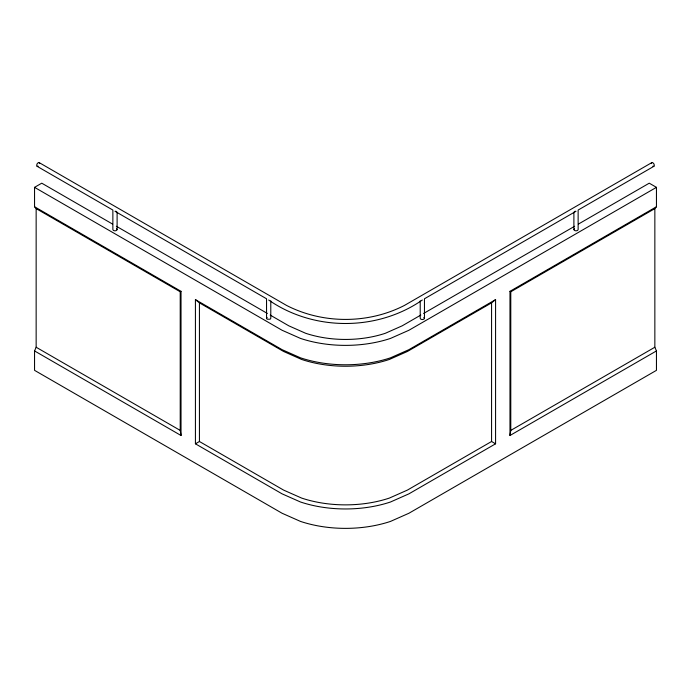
<?xml version="1.0" encoding="UTF-8"?>
<svg xmlns="http://www.w3.org/2000/svg" width="691" height="691" viewBox="0 0 691 691"><rect width="100%" height="100%" fill="white"/><g stroke="black" fill="none" stroke-linecap="round" stroke-linejoin="round"><path stroke-width="1.04" d="M656.45 206.756L654.852 208.604L654.852 347.236L656.45 350.933L509.975 435.494L510.779 430.407L510.779 291.775L509.975 291.317L656.45 206.756L656.45 187.347L649.246 183.184L578.384 224.1M656.45 350.933L656.45 370.341L408.891 513.266L390.519 521.403A90.029 51.98 0 0 1 300.481 521.403L282.109 513.266L34.55 370.341L34.55 350.933L36.148 347.236L36.148 208.604L34.55 206.756L34.55 187.347L41.754 183.184L112.616 224.1M651.345 163.603L651.786 162.635L652.848 162.739L653.911 163.853L654.351 165.339L653.911 166.306L578.134 210.055L578.134 229.628L577.512 230.492L576.009 230.854L574.515 230.492L573.893 229.628L573.893 212.12M117.107 212.12L117.107 229.628L116.485 230.492L114.991 230.854L113.488 230.492L112.866 229.628L112.866 210.055L37.089 166.306L36.649 165.339L37.089 163.853L38.152 162.739L39.214 162.635L286.463 305.379C322.757 324.096 368.243 324.096 404.537 305.379L651.786 162.635M270.786 300.835L270.786 318.352L270.164 319.216L267.167 319.216L266.545 318.352L267.167 317.48M574.515 211.429L576.009 211.282L424.455 298.78L424.455 318.352L423.833 319.216L422.339 319.57L420.836 319.216L420.214 318.352L420.214 300.835M573.893 229.628L574.515 228.756M195.423 299.635L199.431 302.865L283.604 351.469L301.63 359.45A87.748 50.659 0 0 0 389.37 359.45L407.396 351.469L491.569 302.865L495.577 299.635L495.577 443.812L408.891 493.858L390.519 501.994A90.029 51.98 0 0 1 300.481 501.994L282.109 493.858L195.423 443.812L195.423 299.635L282.109 349.681L300.481 357.817A90.029 51.98 0 0 0 390.519 357.817L408.891 349.681L495.577 299.635M34.55 350.933L181.025 435.494L180.221 430.407L180.221 291.775L181.025 291.317L34.55 206.756M422.339 300.006C377.277 331.326 313.723 331.326 268.661 300.006M195.423 443.812L199.431 441.497L199.431 302.865M420.81 315.07L402.162 325.841L385.379 333.269A79.759 46.047 0 0 1 305.621 333.269L288.838 325.841L270.19 315.07M423.609 313.455L574.653 226.251M656.45 187.347L408.891 330.272L390.519 338.409A90.029 51.98 0 0 1 300.481 338.409L282.109 330.272L34.55 187.347M510.779 291.775L654.852 208.604M495.577 443.812L491.569 441.497L407.396 490.1L389.37 498.081A87.748 50.659 0 0 1 301.63 498.081L283.604 490.1L199.431 441.497M510.779 430.407L654.852 347.236M37.089 166.306L38.152 166.203M652.848 166.203L653.911 166.306M116.485 211.429L114.991 211.282L266.545 298.78L266.545 318.352M116.347 226.251L267.391 313.455M36.148 208.604L180.221 291.775M36.148 347.236L180.221 430.407M423.833 317.48L424.455 318.352M116.485 228.756L117.107 229.628M39.214 162.635L39.655 163.603M509.975 291.317L509.975 435.494M491.569 302.865L491.569 441.497M181.025 291.317L181.025 435.494"/></g></svg>
